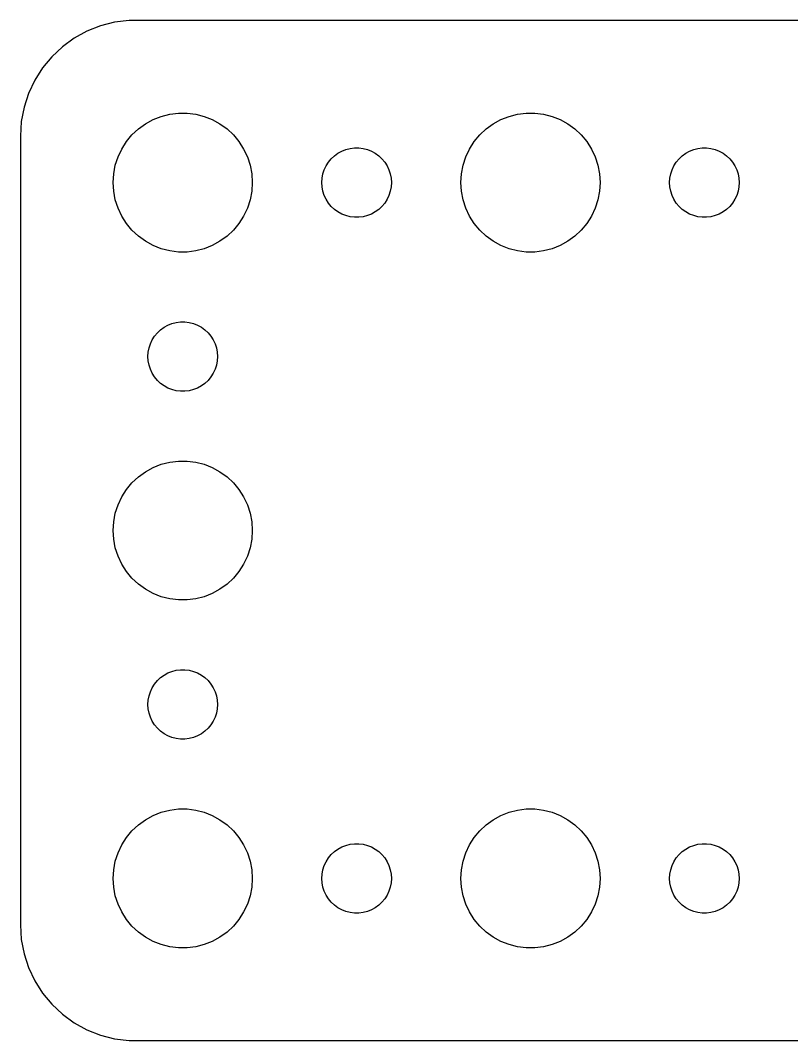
# Model space of a CAD drawing. Header units: metres. Extents: x -37 to 37, y 248 to 508.
# Drawn here: x -37 to -3.74, y 410.01 to 453.99 of the extents above; entities that cross this region are included whole.
import ezdxf

# ---------------------------------------------------------------- set-up
doc = ezdxf.new("R2010")
doc.units = ezdxf.units.M

msp = doc.modelspace()

# ---------------------------------------------------------------- linework, layer by layer
for p, q in [((-32.9369, 453.911), (-33.5451, 453.755)), ((-32.3139, 453.99), (-32.9369, 453.911)), ((32.3139, 453.99), (-32.3139, 453.99)), ((-34.1289, 453.524), (-34.6791, 453.222)), ((-33.5451, 453.755), (-34.1289, 453.524)), ((-34.6791, 453.222), (-35.1871, 452.853)), ((-35.1871, 452.853), (-35.6448, 452.423)), ((-35.6448, 452.423), (-36.0451, 451.939)), ((-36.0451, 451.939), (-36.3815, 451.409)), ((-36.3815, 451.409), (-36.6489, 450.841)), ((-36.6489, 450.841), (-36.8429, 450.243)), ((-36.8429, 450.243), (-36.9606, 449.627)), ((-30.927, 449.853), (-30.5621, 449.947)), ((-30.5621, 449.947), (-30.1884, 449.994)), ((-30.1884, 449.994), (-29.8116, 449.994)), ((-29.8116, 449.994), (-29.4379, 449.947)), ((-29.4379, 449.947), (-29.0729, 449.853)), ((-15.927, 449.853), (-15.5621, 449.947)), ((-15.5621, 449.947), (-15.1884, 449.994)), ((-15.1884, 449.994), (-14.8116, 449.994)), ((-14.8116, 449.994), (-14.4379, 449.947)), ((-14.4379, 449.947), (-14.0729, 449.853)), ((-36.9606, 449.627), (-37, 449)), ((-31.9123, 449.312), (-31.6075, 449.533)), ((-31.6075, 449.533), (-31.2773, 449.714)), ((-31.2773, 449.714), (-30.927, 449.853)), ((-29.0729, 449.853), (-28.7227, 449.714)), ((-28.7227, 449.714), (-28.3925, 449.533)), ((-28.3925, 449.533), (-28.0877, 449.312)), ((-16.9123, 449.312), (-16.6075, 449.533)), ((-16.6075, 449.533), (-16.2773, 449.714)), ((-16.2773, 449.714), (-15.927, 449.853)), ((-14.0729, 449.853), (-13.7227, 449.714)), ((-13.7227, 449.714), (-13.3925, 449.533)), ((-13.3925, 449.533), (-13.0877, 449.312)), ((-32.427, 448.763), (-32.1869, 449.054)), ((-32.1869, 449.054), (-31.9123, 449.312)), ((-28.0877, 449.312), (-27.8131, 449.054)), ((-27.8131, 449.054), (-27.5729, 448.763)), ((-17.427, 448.763), (-17.1869, 449.054)), ((-17.1869, 449.054), (-16.9123, 449.312)), ((-13.0877, 449.312), (-12.8131, 449.054)), ((-12.8131, 449.054), (-12.5729, 448.763)), ((-37, 449), (-37, 415)), ((-32.6289, 448.445), (-32.427, 448.763)), ((-27.5729, 448.763), (-27.3711, 448.445)), ((-17.6289, 448.445), (-17.427, 448.763)), ((-12.5729, 448.763), (-12.3711, 448.445)), ((-32.7893, 448.104), (-32.6289, 448.445)), ((-27.3711, 448.445), (-27.2107, 448.104)), ((-23.4561, 448.156), (-23.3037, 448.266)), ((-23.3037, 448.266), (-23.1387, 448.357)), ((-23.1387, 448.357), (-22.9635, 448.427)), ((-22.9635, 448.427), (-22.7811, 448.473)), ((-22.7811, 448.473), (-22.5942, 448.497)), ((-22.5942, 448.497), (-22.4058, 448.497)), ((-22.4058, 448.497), (-22.2189, 448.473)), ((-22.2189, 448.473), (-22.0365, 448.427)), ((-22.0365, 448.427), (-21.8613, 448.357)), ((-21.8613, 448.357), (-21.6963, 448.266)), ((-21.6963, 448.266), (-21.5439, 448.156)), ((-17.7893, 448.104), (-17.6289, 448.445)), ((-12.3711, 448.445), (-12.2107, 448.104)), ((-8.45613, 448.156), (-8.30373, 448.266)), ((-8.30373, 448.266), (-8.13866, 448.357)), ((-8.13866, 448.357), (-7.96352, 448.427)), ((-7.96352, 448.427), (-7.78107, 448.473)), ((-7.78107, 448.473), (-7.59418, 448.497)), ((-7.59418, 448.497), (-7.40581, 448.497)), ((-7.40581, 448.497), (-7.21892, 448.473)), ((-7.21892, 448.473), (-7.03647, 448.427)), ((-7.03647, 448.427), (-6.86133, 448.357)), ((-6.86133, 448.357), (-6.69626, 448.266)), ((-6.69626, 448.266), (-6.54385, 448.156)), ((-32.9763, 447.376), (-32.9057, 447.746)), ((-32.9057, 447.746), (-32.7893, 448.104)), ((-27.2107, 448.104), (-27.0942, 447.746)), ((-27.0942, 447.746), (-27.0237, 447.376)), ((-23.8947, 447.552), (-23.8145, 447.723)), ((-23.8145, 447.723), (-23.7135, 447.882)), ((-23.7135, 447.882), (-23.5934, 448.027)), ((-23.5934, 448.027), (-23.4561, 448.156)), ((-21.5439, 448.156), (-21.4065, 448.027)), ((-21.4065, 448.027), (-21.2865, 447.882)), ((-21.2865, 447.882), (-21.1855, 447.723)), ((-21.1855, 447.723), (-21.1053, 447.552)), ((-17.9763, 447.376), (-17.9057, 447.746)), ((-17.9057, 447.746), (-17.7893, 448.104)), ((-12.2107, 448.104), (-12.0942, 447.746)), ((-12.0942, 447.746), (-12.0237, 447.376)), ((-8.89465, 447.552), (-8.81445, 447.723)), ((-8.81445, 447.723), (-8.71352, 447.882)), ((-8.71352, 447.882), (-8.59344, 448.027)), ((-8.59344, 448.027), (-8.45613, 448.156)), ((-6.54385, 448.156), (-6.40654, 448.027)), ((-6.40654, 448.027), (-6.28647, 447.882)), ((-6.28647, 447.882), (-6.18553, 447.723)), ((-6.18553, 447.723), (-6.10533, 447.552)), ((-33, 447), (-32.9763, 447.376)), ((-27.0237, 447.376), (-27, 447)), ((-23.9882, 447.188), (-23.9529, 447.373)), ((-23.9529, 447.373), (-23.8947, 447.552)), ((-21.1053, 447.552), (-21.0471, 447.373)), ((-21.0471, 447.373), (-21.0118, 447.188)), ((-18, 447), (-17.9763, 447.376)), ((-12.0237, 447.376), (-12, 447)), ((-8.98816, 447.188), (-8.95287, 447.373)), ((-8.95287, 447.373), (-8.89465, 447.552)), ((-6.10533, 447.552), (-6.04712, 447.373)), ((-6.04712, 447.373), (-6.01183, 447.188)), ((-32.9763, 446.624), (-33, 447)), ((-27, 447), (-27.0237, 446.624)), ((-24, 447), (-23.9882, 447.188)), ((-23.9882, 446.812), (-24, 447)), ((-21.0118, 447.188), (-21, 447)), ((-21, 447), (-21.0118, 446.812)), ((-17.9763, 446.624), (-18, 447)), ((-12, 447), (-12.0237, 446.624)), ((-9, 447), (-8.98816, 447.188)), ((-8.98816, 446.812), (-9, 447)), ((-6.01183, 447.188), (-6, 447)), ((-6, 447), (-6.01183, 446.812)), ((-32.9057, 446.254), (-32.9763, 446.624)), ((-27.0237, 446.624), (-27.0942, 446.254)), ((-23.9529, 446.627), (-23.9882, 446.812)), ((-23.8947, 446.448), (-23.9529, 446.627)), ((-23.8145, 446.277), (-23.8947, 446.448)), ((-21.1053, 446.448), (-21.1855, 446.277)), ((-21.0471, 446.627), (-21.1053, 446.448)), ((-21.0118, 446.812), (-21.0471, 446.627)), ((-17.9057, 446.254), (-17.9763, 446.624)), ((-12.0237, 446.624), (-12.0942, 446.254)), ((-8.95287, 446.627), (-8.98816, 446.812)), ((-8.89465, 446.448), (-8.95287, 446.627)), ((-8.81445, 446.277), (-8.89465, 446.448)), ((-6.10533, 446.448), (-6.18553, 446.277)), ((-6.04712, 446.627), (-6.10533, 446.448)), ((-6.01183, 446.812), (-6.04712, 446.627)), ((-32.7893, 445.896), (-32.9057, 446.254)), ((-27.0942, 446.254), (-27.2107, 445.896)), ((-23.7135, 446.118), (-23.8145, 446.277)), ((-23.5934, 445.973), (-23.7135, 446.118)), ((-23.4561, 445.844), (-23.5934, 445.973)), ((-21.4065, 445.973), (-21.5439, 445.844)), ((-21.2865, 446.118), (-21.4065, 445.973)), ((-21.1855, 446.277), (-21.2865, 446.118)), ((-17.7893, 445.896), (-17.9057, 446.254)), ((-12.0942, 446.254), (-12.2107, 445.896)), ((-8.71352, 446.118), (-8.81445, 446.277)), ((-8.59344, 445.973), (-8.71352, 446.118)), ((-8.45613, 445.844), (-8.59344, 445.973)), ((-6.40654, 445.973), (-6.54385, 445.844)), ((-6.28647, 446.118), (-6.40654, 445.973)), ((-6.18553, 446.277), (-6.28647, 446.118)), ((-32.6289, 445.555), (-32.7893, 445.896)), ((-32.427, 445.237), (-32.6289, 445.555)), ((-27.3711, 445.555), (-27.5729, 445.237)), ((-27.2107, 445.896), (-27.3711, 445.555)), ((-23.3037, 445.734), (-23.4561, 445.844)), ((-23.1387, 445.643), (-23.3037, 445.734)), ((-22.9635, 445.573), (-23.1387, 445.643)), ((-22.7811, 445.527), (-22.9635, 445.573)), ((-22.5942, 445.503), (-22.7811, 445.527)), ((-22.2189, 445.527), (-22.4058, 445.503)), ((-22.0365, 445.573), (-22.2189, 445.527)), ((-21.8613, 445.643), (-22.0365, 445.573)), ((-21.6963, 445.734), (-21.8613, 445.643)), ((-21.5439, 445.844), (-21.6963, 445.734)), ((-17.6289, 445.555), (-17.7893, 445.896)), ((-17.427, 445.237), (-17.6289, 445.555)), ((-12.3711, 445.555), (-12.5729, 445.237)), ((-12.2107, 445.896), (-12.3711, 445.555)), ((-8.30373, 445.734), (-8.45613, 445.844)), ((-8.13866, 445.643), (-8.30373, 445.734)), ((-7.96352, 445.573), (-8.13866, 445.643)), ((-7.78107, 445.527), (-7.96352, 445.573)), ((-7.59418, 445.503), (-7.78107, 445.527)), ((-7.21892, 445.527), (-7.40581, 445.503)), ((-7.03647, 445.573), (-7.21892, 445.527)), ((-6.86133, 445.643), (-7.03647, 445.573)), ((-6.69626, 445.734), (-6.86133, 445.643)), ((-6.54385, 445.844), (-6.69626, 445.734)), ((-32.1869, 444.946), (-32.427, 445.237)), ((-27.5729, 445.237), (-27.8131, 444.946)), ((-22.4058, 445.503), (-22.5942, 445.503)), ((-17.1869, 444.946), (-17.427, 445.237)), ((-12.5729, 445.237), (-12.8131, 444.946)), ((-7.40581, 445.503), (-7.59418, 445.503)), ((-31.9123, 444.688), (-32.1869, 444.946)), ((-31.6075, 444.467), (-31.9123, 444.688)), ((-28.0877, 444.688), (-28.3925, 444.467)), ((-27.8131, 444.946), (-28.0877, 444.688)), ((-16.9123, 444.688), (-17.1869, 444.946)), ((-16.6075, 444.467), (-16.9123, 444.688)), ((-13.0877, 444.688), (-13.3925, 444.467)), ((-12.8131, 444.946), (-13.0877, 444.688)), ((-31.2773, 444.286), (-31.6075, 444.467)), ((-30.927, 444.147), (-31.2773, 444.286)), ((-28.7227, 444.286), (-29.0729, 444.147)), ((-28.3925, 444.467), (-28.7227, 444.286)), ((-16.2773, 444.286), (-16.6075, 444.467)), ((-15.927, 444.147), (-16.2773, 444.286)), ((-13.7227, 444.286), (-14.0729, 444.147)), ((-13.3925, 444.467), (-13.7227, 444.286)), ((-30.5621, 444.053), (-30.927, 444.147)), ((-30.1884, 444.006), (-30.5621, 444.053)), ((-29.8116, 444.006), (-30.1884, 444.006)), ((-29.4379, 444.053), (-29.8116, 444.006)), ((-29.0729, 444.147), (-29.4379, 444.053)), ((-15.5621, 444.053), (-15.927, 444.147)), ((-15.1884, 444.006), (-15.5621, 444.053)), ((-14.8116, 444.006), (-15.1884, 444.006)), ((-14.4379, 444.053), (-14.8116, 444.006)), ((-14.0729, 444.147), (-14.4379, 444.053)), ((-30.9561, 440.656), (-30.8037, 440.766)), ((-30.8037, 440.766), (-30.6387, 440.857)), ((-30.6387, 440.857), (-30.4635, 440.927)), ((-30.4635, 440.927), (-30.2811, 440.973)), ((-30.2811, 440.973), (-30.0942, 440.997)), ((-30.0942, 440.997), (-29.9058, 440.997)), ((-29.9058, 440.997), (-29.7189, 440.973)), ((-29.7189, 440.973), (-29.5365, 440.927)), ((-29.5365, 440.927), (-29.3613, 440.857)), ((-29.3613, 440.857), (-29.1963, 440.766)), ((-29.1963, 440.766), (-29.0439, 440.656)), ((-31.3145, 440.223), (-31.2135, 440.382)), ((-31.2135, 440.382), (-31.0934, 440.527)), ((-31.0934, 440.527), (-30.9561, 440.656)), ((-29.0439, 440.656), (-28.9065, 440.527)), ((-28.9065, 440.527), (-28.7865, 440.382)), ((-28.7865, 440.382), (-28.6855, 440.223)), ((-31.4882, 439.688), (-31.4529, 439.873)), ((-31.4529, 439.873), (-31.3947, 440.052)), ((-31.3947, 440.052), (-31.3145, 440.223)), ((-28.6855, 440.223), (-28.6053, 440.052)), ((-28.6053, 440.052), (-28.5471, 439.873)), ((-28.5471, 439.873), (-28.5118, 439.688)), ((-31.5, 439.5), (-31.4882, 439.688)), ((-31.4882, 439.312), (-31.5, 439.5)), ((-28.5118, 439.688), (-28.5, 439.5)), ((-28.5, 439.5), (-28.5118, 439.312)), ((-31.4529, 439.127), (-31.4882, 439.312)), ((-31.3947, 438.948), (-31.4529, 439.127)), ((-31.3145, 438.777), (-31.3947, 438.948)), ((-28.6053, 438.948), (-28.6855, 438.777)), ((-28.5471, 439.127), (-28.6053, 438.948)), ((-28.5118, 439.312), (-28.5471, 439.127)), ((-31.2135, 438.618), (-31.3145, 438.777)), ((-31.0934, 438.473), (-31.2135, 438.618)), ((-28.7865, 438.618), (-28.9065, 438.473)), ((-28.6855, 438.777), (-28.7865, 438.618)), ((-30.9561, 438.344), (-31.0934, 438.473)), ((-30.8037, 438.234), (-30.9561, 438.344)), ((-30.6387, 438.143), (-30.8037, 438.234)), ((-30.4635, 438.073), (-30.6387, 438.143)), ((-30.2811, 438.027), (-30.4635, 438.073)), ((-29.5365, 438.073), (-29.7189, 438.027)), ((-29.3613, 438.143), (-29.5365, 438.073)), ((-29.1963, 438.234), (-29.3613, 438.143)), ((-29.0439, 438.344), (-29.1963, 438.234)), ((-28.9065, 438.473), (-29.0439, 438.344)), ((-30.0942, 438.003), (-30.2811, 438.027)), ((-29.9058, 438.003), (-30.0942, 438.003)), ((-29.7189, 438.027), (-29.9058, 438.003)), ((-30.5621, 434.947), (-30.1884, 434.994)), ((-30.1884, 434.994), (-29.8116, 434.994)), ((-29.8116, 434.994), (-29.4379, 434.947)), ((-31.9123, 434.312), (-31.6075, 434.533)), ((-31.6075, 434.533), (-31.2773, 434.714)), ((-31.2773, 434.714), (-30.927, 434.853)), ((-30.927, 434.853), (-30.5621, 434.947)), ((-29.4379, 434.947), (-29.0729, 434.853)), ((-29.0729, 434.853), (-28.7227, 434.714)), ((-28.7227, 434.714), (-28.3925, 434.533)), ((-28.3925, 434.533), (-28.0877, 434.312)), ((-32.1869, 434.054), (-31.9123, 434.312)), ((-28.0877, 434.312), (-27.8131, 434.054)), ((-32.6289, 433.445), (-32.427, 433.763)), ((-32.427, 433.763), (-32.1869, 434.054)), ((-27.8131, 434.054), (-27.5729, 433.763)), ((-27.5729, 433.763), (-27.3711, 433.445)), ((-32.7893, 433.104), (-32.6289, 433.445)), ((-27.3711, 433.445), (-27.2107, 433.104)), ((-32.9057, 432.746), (-32.7893, 433.104)), ((-27.2107, 433.104), (-27.0942, 432.746)), ((-33, 432), (-32.9763, 432.376)), ((-32.9763, 432.376), (-32.9057, 432.746)), ((-27.0942, 432.746), (-27.0237, 432.376)), ((-27.0237, 432.376), (-27, 432)), ((-32.9763, 431.624), (-33, 432)), ((-27, 432), (-27.0237, 431.624)), ((-32.9057, 431.254), (-32.9763, 431.624)), ((-27.0237, 431.624), (-27.0942, 431.254)), ((-32.7893, 430.896), (-32.9057, 431.254)), ((-27.0942, 431.254), (-27.2107, 430.896)), ((-32.6289, 430.555), (-32.7893, 430.896)), ((-27.2107, 430.896), (-27.3711, 430.555)), ((-32.427, 430.237), (-32.6289, 430.555)), ((-32.1869, 429.946), (-32.427, 430.237)), ((-27.5729, 430.237), (-27.8131, 429.946)), ((-27.3711, 430.555), (-27.5729, 430.237)), ((-31.9123, 429.688), (-32.1869, 429.946)), ((-31.6075, 429.467), (-31.9123, 429.688)), ((-28.0877, 429.688), (-28.3925, 429.467)), ((-27.8131, 429.946), (-28.0877, 429.688)), ((-31.2773, 429.286), (-31.6075, 429.467)), ((-30.927, 429.147), (-31.2773, 429.286)), ((-28.7227, 429.286), (-29.0729, 429.147)), ((-28.3925, 429.467), (-28.7227, 429.286)), ((-30.5621, 429.053), (-30.927, 429.147)), ((-30.1884, 429.006), (-30.5621, 429.053)), ((-29.8116, 429.006), (-30.1884, 429.006)), ((-29.4379, 429.053), (-29.8116, 429.006)), ((-29.0729, 429.147), (-29.4379, 429.053)), ((-30.9561, 425.656), (-30.8037, 425.766)), ((-30.8037, 425.766), (-30.6387, 425.857)), ((-30.6387, 425.857), (-30.4635, 425.927)), ((-30.4635, 425.927), (-30.2811, 425.973)), ((-30.2811, 425.973), (-30.0942, 425.997)), ((-30.0942, 425.997), (-29.9058, 425.997)), ((-29.9058, 425.997), (-29.7189, 425.973)), ((-29.7189, 425.973), (-29.5365, 425.927)), ((-29.5365, 425.927), (-29.3613, 425.857)), ((-29.3613, 425.857), (-29.1963, 425.766)), ((-29.1963, 425.766), (-29.0439, 425.656)), ((-31.3145, 425.223), (-31.2135, 425.382)), ((-31.2135, 425.382), (-31.0934, 425.527)), ((-31.0934, 425.527), (-30.9561, 425.656)), ((-29.0439, 425.656), (-28.9065, 425.527)), ((-28.9065, 425.527), (-28.7865, 425.382)), ((-28.7865, 425.382), (-28.6855, 425.223)), ((-31.4882, 424.688), (-31.4529, 424.873)), ((-31.4529, 424.873), (-31.3947, 425.052)), ((-31.3947, 425.052), (-31.3145, 425.223)), ((-28.6855, 425.223), (-28.6053, 425.052)), ((-28.6053, 425.052), (-28.5471, 424.873)), ((-28.5471, 424.873), (-28.5118, 424.688)), ((-31.5, 424.5), (-31.4882, 424.688)), ((-31.4882, 424.312), (-31.5, 424.5)), ((-28.5118, 424.688), (-28.5, 424.5)), ((-28.5, 424.5), (-28.5118, 424.312)), ((-31.4529, 424.127), (-31.4882, 424.312)), ((-31.3947, 423.948), (-31.4529, 424.127)), ((-28.5471, 424.127), (-28.6053, 423.948)), ((-28.5118, 424.312), (-28.5471, 424.127)), ((-31.3145, 423.777), (-31.3947, 423.948)), ((-31.2135, 423.618), (-31.3145, 423.777)), ((-31.0934, 423.473), (-31.2135, 423.618)), ((-28.7865, 423.618), (-28.9065, 423.473)), ((-28.6855, 423.777), (-28.7865, 423.618)), ((-28.6053, 423.948), (-28.6855, 423.777)), ((-30.9561, 423.344), (-31.0934, 423.473)), ((-30.8037, 423.234), (-30.9561, 423.344)), ((-30.6387, 423.143), (-30.8037, 423.234)), ((-30.4635, 423.073), (-30.6387, 423.143)), ((-29.3613, 423.143), (-29.5365, 423.073)), ((-29.1963, 423.234), (-29.3613, 423.143)), ((-29.0439, 423.344), (-29.1963, 423.234)), ((-28.9065, 423.473), (-29.0439, 423.344)), ((-30.2811, 423.027), (-30.4635, 423.073)), ((-30.0942, 423.003), (-30.2811, 423.027)), ((-29.9058, 423.003), (-30.0942, 423.003)), ((-29.7189, 423.027), (-29.9058, 423.003)), ((-29.5365, 423.073), (-29.7189, 423.027)), ((-31.6075, 419.533), (-31.2773, 419.714)), ((-31.2773, 419.714), (-30.927, 419.853)), ((-30.927, 419.853), (-30.5621, 419.947)), ((-30.5621, 419.947), (-30.1884, 419.994)), ((-30.1884, 419.994), (-29.8116, 419.994)), ((-29.8116, 419.994), (-29.4379, 419.947)), ((-29.4379, 419.947), (-29.0729, 419.853)), ((-29.0729, 419.853), (-28.7227, 419.714)), ((-28.7227, 419.714), (-28.3925, 419.533)), ((-16.6075, 419.533), (-16.2773, 419.714)), ((-16.2773, 419.714), (-15.927, 419.853)), ((-15.927, 419.853), (-15.5621, 419.947)), ((-15.5621, 419.947), (-15.1884, 419.994)), ((-15.1884, 419.994), (-14.8116, 419.994)), ((-14.8116, 419.994), (-14.4379, 419.947)), ((-14.4379, 419.947), (-14.0729, 419.853)), ((-14.0729, 419.853), (-13.7227, 419.714)), ((-13.7227, 419.714), (-13.3925, 419.533)), ((-32.1869, 419.054), (-31.9123, 419.312)), ((-31.9123, 419.312), (-31.6075, 419.533)), ((-28.3925, 419.533), (-28.0877, 419.312)), ((-28.0877, 419.312), (-27.8131, 419.054)), ((-17.1869, 419.054), (-16.9123, 419.312)), ((-16.9123, 419.312), (-16.6075, 419.533)), ((-13.3925, 419.533), (-13.0877, 419.312)), ((-13.0877, 419.312), (-12.8131, 419.054)), ((-32.6289, 418.445), (-32.427, 418.763)), ((-32.427, 418.763), (-32.1869, 419.054)), ((-27.8131, 419.054), (-27.5729, 418.763)), ((-27.5729, 418.763), (-27.3711, 418.445)), ((-17.6289, 418.445), (-17.427, 418.763)), ((-17.427, 418.763), (-17.1869, 419.054)), ((-12.8131, 419.054), (-12.5729, 418.763)), ((-12.5729, 418.763), (-12.3711, 418.445)), ((-32.7893, 418.104), (-32.6289, 418.445)), ((-27.3711, 418.445), (-27.2107, 418.104)), ((-23.4561, 418.156), (-23.3037, 418.266)), ((-23.3037, 418.266), (-23.1387, 418.357)), ((-23.1387, 418.357), (-22.9635, 418.427)), ((-22.9635, 418.427), (-22.7811, 418.473)), ((-22.7811, 418.473), (-22.5942, 418.497)), ((-22.5942, 418.497), (-22.4058, 418.497)), ((-22.4058, 418.497), (-22.2189, 418.473)), ((-22.2189, 418.473), (-22.0365, 418.427)), ((-22.0365, 418.427), (-21.8613, 418.357)), ((-21.8613, 418.357), (-21.6963, 418.266)), ((-21.6963, 418.266), (-21.5439, 418.156)), ((-17.7893, 418.104), (-17.6289, 418.445)), ((-12.3711, 418.445), (-12.2107, 418.104)), ((-8.45613, 418.156), (-8.30373, 418.266)), ((-8.30373, 418.266), (-8.13866, 418.357)), ((-8.13866, 418.357), (-7.96352, 418.427)), ((-7.96352, 418.427), (-7.78107, 418.473)), ((-7.78107, 418.473), (-7.59418, 418.497)), ((-7.59418, 418.497), (-7.40581, 418.497)), ((-7.40581, 418.497), (-7.21892, 418.473)), ((-7.21892, 418.473), (-7.03647, 418.427)), ((-7.03647, 418.427), (-6.86133, 418.357)), ((-6.86133, 418.357), (-6.69626, 418.266)), ((-6.69626, 418.266), (-6.54385, 418.156)), ((-32.9057, 417.746), (-32.7893, 418.104)), ((-27.2107, 418.104), (-27.0942, 417.746)), ((-23.8145, 417.723), (-23.7135, 417.882)), ((-23.7135, 417.882), (-23.5934, 418.027)), ((-23.5934, 418.027), (-23.4561, 418.156)), ((-21.5439, 418.156), (-21.4065, 418.027)), ((-21.4065, 418.027), (-21.2865, 417.882)), ((-21.2865, 417.882), (-21.1855, 417.723)), ((-17.9057, 417.746), (-17.7893, 418.104)), ((-12.2107, 418.104), (-12.0942, 417.746)), ((-8.81445, 417.723), (-8.71352, 417.882)), ((-8.71352, 417.882), (-8.59344, 418.027)), ((-8.59344, 418.027), (-8.45613, 418.156)), ((-6.54385, 418.156), (-6.40654, 418.027)), ((-6.40654, 418.027), (-6.28647, 417.882)), ((-6.28647, 417.882), (-6.18553, 417.723)), ((-33, 417), (-32.9763, 417.376)), ((-32.9763, 417.376), (-32.9057, 417.746)), ((-27.0942, 417.746), (-27.0237, 417.376)), ((-27.0237, 417.376), (-27, 417)), ((-23.9882, 417.188), (-23.9529, 417.373)), ((-23.9529, 417.373), (-23.8947, 417.552)), ((-23.8947, 417.552), (-23.8145, 417.723)), ((-21.1855, 417.723), (-21.1053, 417.552)), ((-21.1053, 417.552), (-21.0471, 417.373)), ((-21.0471, 417.373), (-21.0118, 417.188)), ((-18, 417), (-17.9763, 417.376)), ((-17.9763, 417.376), (-17.9057, 417.746)), ((-12.0942, 417.746), (-12.0237, 417.376)), ((-12.0237, 417.376), (-12, 417)), ((-8.98816, 417.188), (-8.95287, 417.373)), ((-8.95287, 417.373), (-8.89465, 417.552)), ((-8.89465, 417.552), (-8.81445, 417.723)), ((-6.18553, 417.723), (-6.10533, 417.552)), ((-6.10533, 417.552), (-6.04712, 417.373)), ((-6.04712, 417.373), (-6.01183, 417.188)), ((-32.9763, 416.624), (-33, 417)), ((-27, 417), (-27.0237, 416.624)), ((-24, 417), (-23.9882, 417.188)), ((-23.9882, 416.812), (-24, 417)), ((-21.0118, 417.188), (-21, 417)), ((-21, 417), (-21.0118, 416.812)), ((-17.9763, 416.624), (-18, 417)), ((-12, 417), (-12.0237, 416.624)), ((-9, 417), (-8.98816, 417.188)), ((-8.98816, 416.812), (-9, 417)), ((-6.01183, 417.188), (-6, 417)), ((-6, 417), (-6.01183, 416.812)), ((-32.9057, 416.254), (-32.9763, 416.624)), ((-27.0237, 416.624), (-27.0942, 416.254)), ((-23.9529, 416.627), (-23.9882, 416.812)), ((-23.8947, 416.448), (-23.9529, 416.627)), ((-21.0471, 416.627), (-21.1053, 416.448)), ((-21.0118, 416.812), (-21.0471, 416.627)), ((-17.9057, 416.254), (-17.9763, 416.624)), ((-12.0237, 416.624), (-12.0942, 416.254)), ((-8.95287, 416.627), (-8.98816, 416.812)), ((-8.89465, 416.448), (-8.95287, 416.627)), ((-6.04712, 416.627), (-6.10533, 416.448)), ((-6.01183, 416.812), (-6.04712, 416.627)), ((-32.7893, 415.896), (-32.9057, 416.254)), ((-27.0942, 416.254), (-27.2107, 415.896)), ((-23.8145, 416.277), (-23.8947, 416.448)), ((-23.7135, 416.118), (-23.8145, 416.277)), ((-23.5934, 415.973), (-23.7135, 416.118)), ((-21.2865, 416.118), (-21.4065, 415.973)), ((-21.1855, 416.277), (-21.2865, 416.118)), ((-21.1053, 416.448), (-21.1855, 416.277)), ((-17.7893, 415.896), (-17.9057, 416.254)), ((-12.0942, 416.254), (-12.2107, 415.896)), ((-8.81445, 416.277), (-8.89465, 416.448)), ((-8.71352, 416.118), (-8.81445, 416.277)), ((-8.59344, 415.973), (-8.71352, 416.118)), ((-6.28647, 416.118), (-6.40654, 415.973)), ((-6.18553, 416.277), (-6.28647, 416.118)), ((-6.10533, 416.448), (-6.18553, 416.277)), ((-32.6289, 415.555), (-32.7893, 415.896)), ((-27.2107, 415.896), (-27.3711, 415.555)), ((-23.4561, 415.844), (-23.5934, 415.973)), ((-23.3037, 415.734), (-23.4561, 415.844)), ((-23.1387, 415.643), (-23.3037, 415.734)), ((-22.9635, 415.573), (-23.1387, 415.643)), ((-21.8613, 415.643), (-22.0365, 415.573)), ((-21.6963, 415.734), (-21.8613, 415.643)), ((-21.5439, 415.844), (-21.6963, 415.734)), ((-21.4065, 415.973), (-21.5439, 415.844)), ((-17.6289, 415.555), (-17.7893, 415.896)), ((-12.2107, 415.896), (-12.3711, 415.555)), ((-8.45613, 415.844), (-8.59344, 415.973)), ((-8.30373, 415.734), (-8.45613, 415.844)), ((-8.13866, 415.643), (-8.30373, 415.734)), ((-7.96352, 415.573), (-8.13866, 415.643)), ((-6.86133, 415.643), (-7.03647, 415.573)), ((-6.69626, 415.734), (-6.86133, 415.643)), ((-6.54385, 415.844), (-6.69626, 415.734)), ((-6.40654, 415.973), (-6.54385, 415.844)), ((-32.427, 415.237), (-32.6289, 415.555)), ((-32.1869, 414.946), (-32.427, 415.237)), ((-27.5729, 415.237), (-27.8131, 414.946)), ((-27.3711, 415.555), (-27.5729, 415.237)), ((-22.7811, 415.527), (-22.9635, 415.573)), ((-22.5942, 415.503), (-22.7811, 415.527)), ((-22.4058, 415.503), (-22.5942, 415.503)), ((-22.2189, 415.527), (-22.4058, 415.503)), ((-22.0365, 415.573), (-22.2189, 415.527)), ((-17.427, 415.237), (-17.6289, 415.555)), ((-17.1869, 414.946), (-17.427, 415.237)), ((-12.5729, 415.237), (-12.8131, 414.946)), ((-12.3711, 415.555), (-12.5729, 415.237)), ((-7.78107, 415.527), (-7.96352, 415.573)), ((-7.59418, 415.503), (-7.78107, 415.527)), ((-7.40581, 415.503), (-7.59418, 415.503)), ((-7.21892, 415.527), (-7.40581, 415.503)), ((-7.03647, 415.573), (-7.21892, 415.527)), ((-37, 415), (-36.9606, 414.373)), ((-31.9123, 414.688), (-32.1869, 414.946)), ((-27.8131, 414.946), (-28.0877, 414.688)), ((-16.9123, 414.688), (-17.1869, 414.946)), ((-12.8131, 414.946), (-13.0877, 414.688)), ((-36.9606, 414.373), (-36.8429, 413.757)), ((-31.6075, 414.467), (-31.9123, 414.688)), ((-31.2773, 414.286), (-31.6075, 414.467)), ((-28.3925, 414.467), (-28.7227, 414.286)), ((-28.0877, 414.688), (-28.3925, 414.467)), ((-16.6075, 414.467), (-16.9123, 414.688)), ((-16.2773, 414.286), (-16.6075, 414.467)), ((-13.3925, 414.467), (-13.7227, 414.286)), ((-13.0877, 414.688), (-13.3925, 414.467)), ((-30.927, 414.147), (-31.2773, 414.286)), ((-30.5621, 414.053), (-30.927, 414.147)), ((-30.1884, 414.006), (-30.5621, 414.053)), ((-29.8116, 414.006), (-30.1884, 414.006)), ((-29.4379, 414.053), (-29.8116, 414.006)), ((-29.0729, 414.147), (-29.4379, 414.053)), ((-28.7227, 414.286), (-29.0729, 414.147)), ((-15.927, 414.147), (-16.2773, 414.286)), ((-15.5621, 414.053), (-15.927, 414.147)), ((-15.1884, 414.006), (-15.5621, 414.053)), ((-14.8116, 414.006), (-15.1884, 414.006)), ((-14.4379, 414.053), (-14.8116, 414.006)), ((-14.0729, 414.147), (-14.4379, 414.053)), ((-13.7227, 414.286), (-14.0729, 414.147)), ((-36.8429, 413.757), (-36.6489, 413.159)), ((-36.6489, 413.159), (-36.3815, 412.591)), ((-36.3815, 412.591), (-36.0451, 412.061)), ((-36.0451, 412.061), (-35.6448, 411.577)), ((-35.6448, 411.577), (-35.1871, 411.147)), ((-35.1871, 411.147), (-34.6791, 410.778)), ((-34.6791, 410.778), (-34.1289, 410.476)), ((-34.1289, 410.476), (-33.5451, 410.245)), ((-33.5451, 410.245), (-32.9369, 410.089)), ((-32.9369, 410.089), (-32.3139, 410.01)), ((-32.3139, 410.01), (32.3139, 410.01))]:
    msp.add_line(p, q)

doc.saveas('drawing.dxf')
